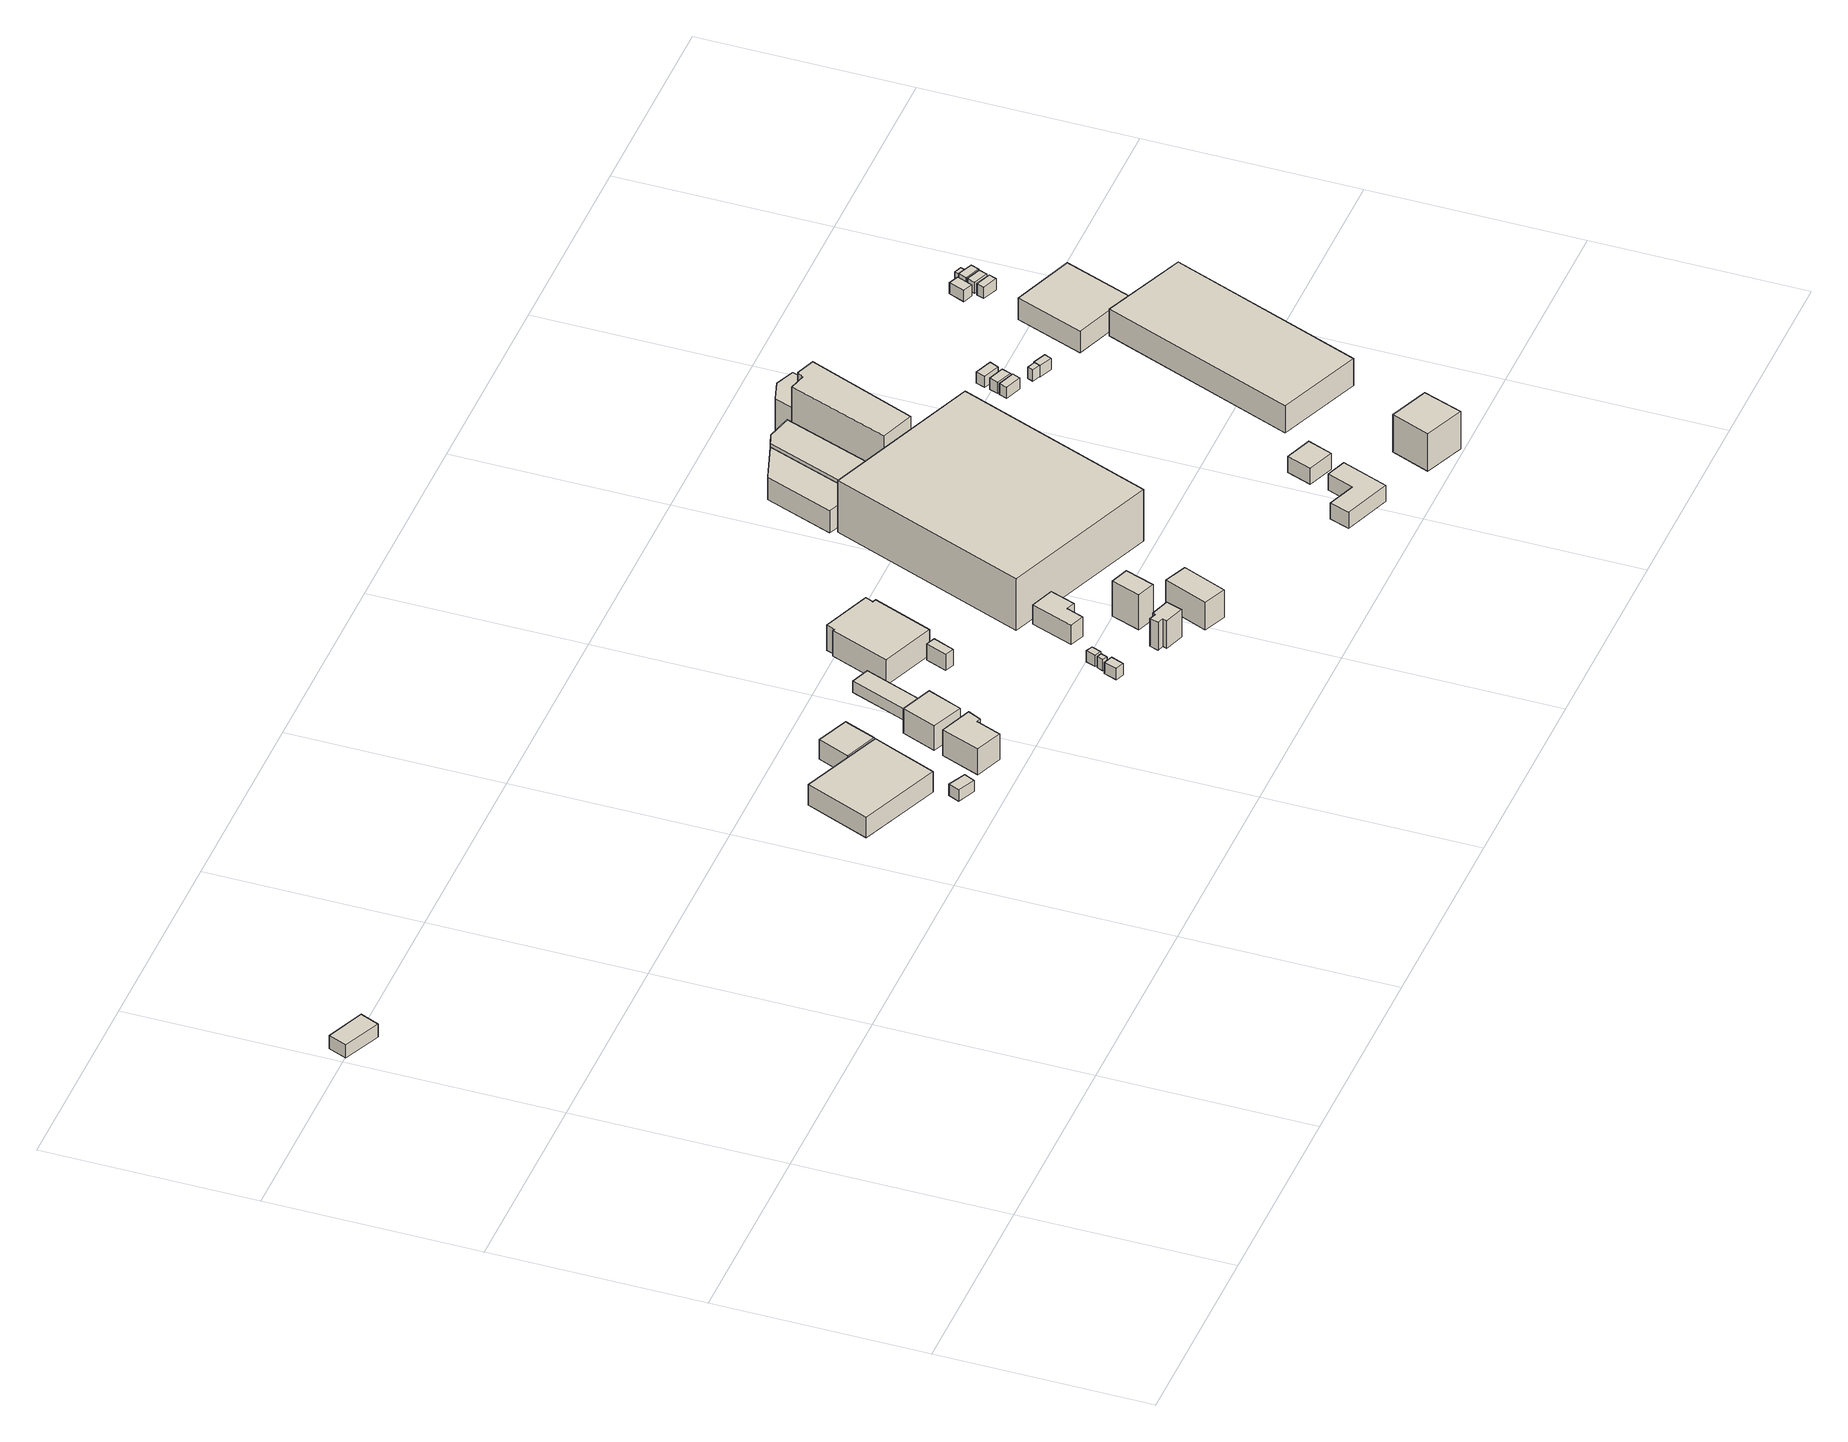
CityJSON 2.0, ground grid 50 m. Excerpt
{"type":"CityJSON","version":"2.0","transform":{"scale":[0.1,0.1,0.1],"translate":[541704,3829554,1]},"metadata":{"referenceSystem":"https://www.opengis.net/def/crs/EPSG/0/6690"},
"CityObjects":{
"building1":{"type":"Building","attributes":{"計測周辺長":29.38,"1/2500図郭":94,"区名":"住之江区","町丁目名称":"平林南２丁目","街区番号":9,"class":"3001","usage":"454","measuredHeight":3.5,"storeysAboveGround":1,"BuildingDetailAttribute.buildingRoofEdgeArea":47.76,"BuildingDetailAttribute.buildingStructureType":"610","BuildingDetailAttribute.buildingStructureOrgType":"2","BuildingDetailAttribute.detailedUsage":"1930","BuildingDetailAttribute.specifiedBuildingCoverageRate":0.6,"BuildingDetailAttribute.surveyYear":2017,"BuildingRiverFloodingRiskAttribute.description":"2","BuildingRiverFloodingRiskAttribute.rank":"1","BuildingRiverFloodingRiskAttribute.depth":0.426,"BuildingRiverFloodingRiskAttribute.adminType":"1","BuildingRiverFloodingRiskAttribute.scale":"1","BuildingRiverFloodingRiskAttribute.duration":45.48,"BuildingTsunamiRiskAttribute.description":"1","BuildingTsunamiRiskAttribute.rank":"1","BuildingTsunamiRiskAttribute.depth":0.4,"BuildingHighTideRiskAttribute.description":"1","BuildingHighTideRiskAttribute.rank":"3","BuildingHighTideRiskAttribute.depth":4.06,"BuildingIDAttribute.prefecture":"27","BuildingIDAttribute.city":"27125"},"geometry":[{"type":"Solid","lod":"1","boundaries":[[[[0,1,2,3]],[[2,4,5,3]],[[1,6,4,2]],[[0,7,6,1]],[[3,5,7,0]],[[4,6,7,5]]]]}]},
"building2":{"type":"Building","attributes":{"計測周辺長":91.86,"1/2500図郭":94,"区名":"住之江区","町丁目名称":"平林南２丁目","街区番号":4,"class":"3001","usage":"431","measuredHeight":5.5,"storeysAboveGround":1,"BuildingDetailAttribute.buildingRoofEdgeArea":418.02,"BuildingDetailAttribute.buildingStructureType":"610","BuildingDetailAttribute.buildingStructureOrgType":"2","BuildingDetailAttribute.detailedUsage":"1720","BuildingDetailAttribute.specifiedBuildingCoverageRate":0.6,"BuildingDetailAttribute.surveyYear":2017,"BuildingRiverFloodingRiskAttribute.description":"2","BuildingRiverFloodingRiskAttribute.rank":"1","BuildingRiverFloodingRiskAttribute.depth":0.078,"BuildingRiverFloodingRiskAttribute.adminType":"1","BuildingRiverFloodingRiskAttribute.scale":"1","BuildingRiverFloodingRiskAttribute.duration":29.2,"BuildingTsunamiRiskAttribute.description":"1","BuildingTsunamiRiskAttribute.rank":"1","BuildingTsunamiRiskAttribute.depth":0.3,"BuildingHighTideRiskAttribute.description":"1","BuildingHighTideRiskAttribute.rank":"3","BuildingHighTideRiskAttribute.depth":3.58,"BuildingIDAttribute.prefecture":"27","BuildingIDAttribute.city":"27125"},"geometry":[{"type":"Solid","lod":"1","boundaries":[[[[8,9,10,11]],[[10,12,13,11]],[[9,14,12,10]],[[8,15,14,9]],[[11,13,15,8]],[[12,14,15,13]]]]}]},
"building3":{"type":"Building","attributes":{"class":"3001","BuildingDetailAttribute.specifiedBuildingCoverageRate":0.6,"BuildingDetailAttribute.surveyYear":2017,"BuildingRiverFloodingRiskAttribute.description":"2","BuildingRiverFloodingRiskAttribute.rank":"2","BuildingRiverFloodingRiskAttribute.depth":0.778,"BuildingRiverFloodingRiskAttribute.adminType":"1","BuildingRiverFloodingRiskAttribute.scale":"1","BuildingRiverFloodingRiskAttribute.duration":13.65,"BuildingTsunamiRiskAttribute.description":"1","BuildingTsunamiRiskAttribute.rank":"2","BuildingTsunamiRiskAttribute.depth":0.91,"BuildingHighTideRiskAttribute.description":"1","BuildingHighTideRiskAttribute.rank":"3","BuildingHighTideRiskAttribute.depth":4.12,"BuildingIDAttribute.prefecture":"27","BuildingIDAttribute.city":"27125"},"geometry":[{"type":"Solid","lod":"1","boundaries":[[[[16,17,18,19]],[[18,20,21,19]],[[17,22,20,18]],[[16,23,22,17]],[[19,21,23,16]],[[20,22,23,21]]]]}]},
"building4":{"type":"Building","attributes":{"計測周辺長":91.86,"1/2500図郭":94,"区名":"住之江区","町丁目名称":"平林南２丁目","街区番号":4,"class":"3001","usage":"431","measuredHeight":5.2,"storeysAboveGround":1,"BuildingDetailAttribute.buildingRoofEdgeArea":418.02,"BuildingDetailAttribute.buildingStructureType":"610","BuildingDetailAttribute.buildingStructureOrgType":"2","BuildingDetailAttribute.detailedUsage":"1720","BuildingDetailAttribute.specifiedBuildingCoverageRate":0.6,"BuildingDetailAttribute.surveyYear":2017,"BuildingRiverFloodingRiskAttribute.description":"2","BuildingRiverFloodingRiskAttribute.rank":"1","BuildingRiverFloodingRiskAttribute.depth":0.08,"BuildingRiverFloodingRiskAttribute.adminType":"1","BuildingRiverFloodingRiskAttribute.scale":"1","BuildingRiverFloodingRiskAttribute.duration":18.87,"BuildingTsunamiRiskAttribute.description":"1","BuildingTsunamiRiskAttribute.rank":"1","BuildingTsunamiRiskAttribute.depth":0.17,"BuildingHighTideRiskAttribute.description":"1","BuildingHighTideRiskAttribute.rank":"3","BuildingHighTideRiskAttribute.depth":3.48,"BuildingIDAttribute.prefecture":"27","BuildingIDAttribute.city":"27125"},"geometry":[{"type":"Solid","lod":"1","boundaries":[[[[24,25,26,27]],[[26,28,29,27]],[[25,30,28,26]],[[24,31,30,25]],[[27,29,31,24]],[[28,30,31,29]]]]}]},
"building5":{"type":"Building","attributes":{"計測周辺長":35.54,"1/2500図郭":94,"区名":"住之江区","町丁目名称":"平林南２丁目","街区番号":4,"class":"3001","usage":"411","measuredHeight":6.9,"storeysAboveGround":2,"BuildingDetailAttribute.buildingRoofEdgeArea":71.68,"BuildingDetailAttribute.buildingStructureType":"610","BuildingDetailAttribute.buildingStructureOrgType":"2","BuildingDetailAttribute.detailedUsage":"1110","BuildingDetailAttribute.specifiedBuildingCoverageRate":0.6,"BuildingDetailAttribute.surveyYear":2017,"BuildingRiverFloodingRiskAttribute.description":"2","BuildingRiverFloodingRiskAttribute.rank":"1","BuildingRiverFloodingRiskAttribute.depth":0.078,"BuildingRiverFloodingRiskAttribute.adminType":"1","BuildingRiverFloodingRiskAttribute.scale":"1","BuildingRiverFloodingRiskAttribute.duration":13.65,"BuildingTsunamiRiskAttribute.description":"1","BuildingTsunamiRiskAttribute.rank":"1","BuildingTsunamiRiskAttribute.depth":0.24,"BuildingHighTideRiskAttribute.description":"1","BuildingHighTideRiskAttribute.rank":"3","BuildingHighTideRiskAttribute.depth":3.47,"BuildingIDAttribute.prefecture":"27","BuildingIDAttribute.city":"27125"},"geometry":[{"type":"Solid","lod":"1","boundaries":[[[[32,33,34,35,36,37]],[[36,38,39,37]],[[35,40,38,36]],[[34,41,40,35]],[[33,42,41,34]],[[32,43,42,33]],[[37,39,43,32]],[[38,40,41,42,43,39]]]]}]},
"building6":{"type":"Building","attributes":{"計測周辺長":68.21,"1/2500図郭":94,"区名":"住之江区","町丁目名称":"平林南２丁目","街区番号":4,"class":"3001","usage":"454","measuredHeight":6.5,"storeysAboveGround":2,"BuildingDetailAttribute.buildingRoofEdgeArea":152.54,"BuildingDetailAttribute.buildingStructureType":"610","BuildingDetailAttribute.buildingStructureOrgType":"2","BuildingDetailAttribute.detailedUsage":"1930","BuildingDetailAttribute.specifiedBuildingCoverageRate":0.6,"BuildingDetailAttribute.surveyYear":2017,"BuildingRiverFloodingRiskAttribute.description":"2","BuildingRiverFloodingRiskAttribute.rank":"1","BuildingRiverFloodingRiskAttribute.depth":0.178,"BuildingRiverFloodingRiskAttribute.adminType":"1","BuildingRiverFloodingRiskAttribute.scale":"1","BuildingRiverFloodingRiskAttribute.duration":13.65,"BuildingTsunamiRiskAttribute.description":"1","BuildingTsunamiRiskAttribute.rank":"1","BuildingTsunamiRiskAttribute.depth":0.06,"BuildingHighTideRiskAttribute.description":"1","BuildingHighTideRiskAttribute.rank":"3","BuildingHighTideRiskAttribute.depth":3.33,"BuildingIDAttribute.prefecture":"27","BuildingIDAttribute.city":"27125"},"geometry":[{"type":"Solid","lod":"1","boundaries":[[[[44,45,46,47]],[[46,48,49,47]],[[45,50,48,46]],[[44,51,50,45]],[[47,49,51,44]],[[48,50,51,49]]]]}]},
"building7":{"type":"Building","attributes":{"計測周辺長":68.21,"1/2500図郭":94,"区名":"住之江区","町丁目名称":"平林南２丁目","街区番号":4,"class":"3001","usage":"454","storeysAboveGround":2,"BuildingDetailAttribute.buildingRoofEdgeArea":152.54,"BuildingDetailAttribute.buildingStructureType":"610","BuildingDetailAttribute.buildingStructureOrgType":"2","BuildingDetailAttribute.detailedUsage":"1930","BuildingDetailAttribute.specifiedBuildingCoverageRate":0.6,"BuildingDetailAttribute.surveyYear":2017,"BuildingRiverFloodingRiskAttribute.description":"2","BuildingRiverFloodingRiskAttribute.rank":"1","BuildingRiverFloodingRiskAttribute.depth":0.18,"BuildingRiverFloodingRiskAttribute.adminType":"1","BuildingRiverFloodingRiskAttribute.scale":"1","BuildingRiverFloodingRiskAttribute.duration":18.87,"BuildingTsunamiRiskAttribute.description":"1","BuildingTsunamiRiskAttribute.rank":"1","BuildingTsunamiRiskAttribute.depth":0.12,"BuildingHighTideRiskAttribute.description":"1","BuildingHighTideRiskAttribute.rank":"3","BuildingHighTideRiskAttribute.depth":3.4,"BuildingIDAttribute.prefecture":"27","BuildingIDAttribute.city":"27125"},"geometry":[{"type":"Solid","lod":"1","boundaries":[[[[52,53,54,55]],[[54,56,57,55]],[[53,58,56,54]],[[52,59,58,53]],[[55,57,59,52]],[[56,58,59,57]]]]}]},
"building8":{"type":"Building","attributes":{"class":"3001","BuildingDetailAttribute.specifiedBuildingCoverageRate":0.6,"BuildingDetailAttribute.surveyYear":2017,"BuildingRiverFloodingRiskAttribute.description":"2","BuildingRiverFloodingRiskAttribute.rank":"1","BuildingRiverFloodingRiskAttribute.depth":0.183,"BuildingRiverFloodingRiskAttribute.adminType":"1","BuildingRiverFloodingRiskAttribute.scale":"1","BuildingRiverFloodingRiskAttribute.duration":15.05,"BuildingTsunamiRiskAttribute.description":"1","BuildingTsunamiRiskAttribute.rank":"1","BuildingTsunamiRiskAttribute.depth":0.42,"BuildingHighTideRiskAttribute.description":"1","BuildingHighTideRiskAttribute.rank":"3","BuildingHighTideRiskAttribute.depth":3.37,"BuildingIDAttribute.prefecture":"27","BuildingIDAttribute.city":"27125"},"geometry":[{"type":"Solid","lod":"1","boundaries":[[[[60,61,62,63]],[[62,64,65,63]],[[61,66,64,62]],[[60,67,66,61]],[[63,65,67,60]],[[64,66,67,65]]]]}]},
"building9":{"type":"Building","attributes":{"class":"3001","BuildingDetailAttribute.specifiedBuildingCoverageRate":0.6,"BuildingDetailAttribute.surveyYear":2017,"BuildingRiverFloodingRiskAttribute.description":"2","BuildingRiverFloodingRiskAttribute.rank":"1","BuildingRiverFloodingRiskAttribute.depth":0.483,"BuildingRiverFloodingRiskAttribute.adminType":"1","BuildingRiverFloodingRiskAttribute.scale":"1","BuildingRiverFloodingRiskAttribute.duration":15.05,"BuildingTsunamiRiskAttribute.description":"1","BuildingTsunamiRiskAttribute.rank":"1","BuildingTsunamiRiskAttribute.depth":0.42,"BuildingHighTideRiskAttribute.description":"1","BuildingHighTideRiskAttribute.rank":"3","BuildingHighTideRiskAttribute.depth":3.37,"BuildingIDAttribute.prefecture":"27","BuildingIDAttribute.city":"27125"},"geometry":[{"type":"Solid","lod":"1","boundaries":[[[[68,69,70,71]],[[70,72,73,71]],[[69,74,72,70]],[[68,75,74,69]],[[71,73,75,68]],[[72,74,75,73]]]]}]},
"building10":{"type":"Building","attributes":{"class":"3001","measuredHeight":4.3,"BuildingDetailAttribute.specifiedBuildingCoverageRate":0.6,"BuildingDetailAttribute.surveyYear":2017,"BuildingRiverFloodingRiskAttribute.description":"2","BuildingRiverFloodingRiskAttribute.rank":"1","BuildingRiverFloodingRiskAttribute.depth":0.279,"BuildingRiverFloodingRiskAttribute.adminType":"1","BuildingRiverFloodingRiskAttribute.scale":"1","BuildingRiverFloodingRiskAttribute.duration":14.83,"BuildingTsunamiRiskAttribute.description":"1","BuildingTsunamiRiskAttribute.rank":"1","BuildingTsunamiRiskAttribute.depth":0.25,"BuildingHighTideRiskAttribute.description":"1","BuildingHighTideRiskAttribute.rank":"3","BuildingHighTideRiskAttribute.depth":3.28,"BuildingIDAttribute.prefecture":"27","BuildingIDAttribute.city":"27125"},"geometry":[{"type":"Solid","lod":"1","boundaries":[[[[76,77,78,79]],[[78,80,81,79]],[[77,82,80,78]],[[76,83,82,77]],[[79,81,83,76]],[[80,82,83,81]]]]}]},
"building11":{"type":"Building","attributes":{"class":"3001","BuildingDetailAttribute.specifiedBuildingCoverageRate":0.6,"BuildingDetailAttribute.surveyYear":2017,"BuildingRiverFloodingRiskAttribute.description":"2","BuildingRiverFloodingRiskAttribute.rank":"1","BuildingRiverFloodingRiskAttribute.depth":0.083,"BuildingRiverFloodingRiskAttribute.adminType":"1","BuildingRiverFloodingRiskAttribute.scale":"1","BuildingRiverFloodingRiskAttribute.duration":15.05,"BuildingTsunamiRiskAttribute.description":"1","BuildingTsunamiRiskAttribute.rank":"1","BuildingTsunamiRiskAttribute.depth":0.42,"BuildingHighTideRiskAttribute.description":"1","BuildingHighTideRiskAttribute.rank":"3","BuildingHighTideRiskAttribute.depth":3.37,"BuildingIDAttribute.prefecture":"27","BuildingIDAttribute.city":"27125"},"geometry":[{"type":"Solid","lod":"1","boundaries":[[[[84,85,86,87]],[[86,88,89,87]],[[85,90,88,86]],[[84,91,90,85]],[[87,89,91,84]],[[88,90,91,89]]]]}]},
"building12":{"type":"Building","attributes":{"class":"3001","measuredHeight":6.9,"BuildingDetailAttribute.specifiedBuildingCoverageRate":0.6,"BuildingDetailAttribute.surveyYear":2017,"BuildingRiverFloodingRiskAttribute.description":"2","BuildingRiverFloodingRiskAttribute.rank":"1","BuildingRiverFloodingRiskAttribute.depth":0.378,"BuildingRiverFloodingRiskAttribute.adminType":"1","BuildingRiverFloodingRiskAttribute.scale":"1","BuildingRiverFloodingRiskAttribute.duration":29.57,"BuildingTsunamiRiskAttribute.description":"1","BuildingTsunamiRiskAttribute.rank":"1","BuildingTsunamiRiskAttribute.depth":0.04,"BuildingHighTideRiskAttribute.description":"1","BuildingHighTideRiskAttribute.rank":"3","BuildingHighTideRiskAttribute.depth":3.48,"BuildingIDAttribute.prefecture":"27","BuildingIDAttribute.city":"27125"},"geometry":[{"type":"Solid","lod":"1","boundaries":[[[[92,93,94,95,96,97,98,99]],[[98,100,101,99]],[[97,102,100,98]],[[96,103,102,97]],[[95,104,103,96]],[[94,105,104,95]],[[93,106,105,94]],[[92,107,106,93]],[[99,101,107,92]],[[100,102,103,104,105,106,107,101]]]]}]},
"building13":{"type":"Building","attributes":{"class":"3001","measuredHeight":7.4,"BuildingDetailAttribute.specifiedBuildingCoverageRate":0.6,"BuildingDetailAttribute.surveyYear":2017,"BuildingRiverFloodingRiskAttribute.description":"2","BuildingRiverFloodingRiskAttribute.rank":"1","BuildingRiverFloodingRiskAttribute.depth":0.121,"BuildingRiverFloodingRiskAttribute.adminType":"1","BuildingRiverFloodingRiskAttribute.scale":"1","BuildingRiverFloodingRiskAttribute.duration":14.57,"BuildingTsunamiRiskAttribute.description":"1","BuildingTsunamiRiskAttribute.rank":"2","BuildingTsunamiRiskAttribute.depth":0.72,"BuildingHighTideRiskAttribute.description":"1","BuildingHighTideRiskAttribute.rank":"3","BuildingHighTideRiskAttribute.depth":3.56,"BuildingIDAttribute.prefecture":"27","BuildingIDAttribute.city":"27125"},"geometry":[{"type":"Solid","lod":"1","boundaries":[[[[108,109,110,111,112,113,114,115]],[[114,116,117,115]],[[113,118,116,114]],[[112,119,118,113]],[[111,120,119,112]],[[110,121,120,111]],[[109,122,121,110]],[[108,123,122,109]],[[115,117,123,108]],[[116,118,119,120,121,122,123,117]]]]}]},
"building14":{"type":"Building","attributes":{"計測周辺長":33.44,"1/2500図郭":94,"区名":"住之江区","町丁目名称":"平林南２丁目","街区番号":4,"class":"3001","usage":"441","measuredHeight":5.2,"storeysAboveGround":1,"BuildingDetailAttribute.buildingRoofEdgeArea":54.77,"BuildingDetailAttribute.buildingStructureType":"610","BuildingDetailAttribute.buildingStructureOrgType":"2","BuildingDetailAttribute.detailedUsage":"1520","BuildingDetailAttribute.specifiedBuildingCoverageRate":0.6,"BuildingDetailAttribute.surveyYear":2017,"BuildingRiverFloodingRiskAttribute.description":"2","BuildingRiverFloodingRiskAttribute.rank":"1","BuildingRiverFloodingRiskAttribute.depth":0.021,"BuildingRiverFloodingRiskAttribute.adminType":"1","BuildingRiverFloodingRiskAttribute.scale":"1","BuildingRiverFloodingRiskAttribute.duration":8.18,"BuildingTsunamiRiskAttribute.description":"1","BuildingTsunamiRiskAttribute.rank":"1","BuildingTsunamiRiskAttribute.depth":0.39,"BuildingHighTideRiskAttribute.description":"1","BuildingHighTideRiskAttribute.rank":"3","BuildingHighTideRiskAttribute.depth":3.32,"BuildingIDAttribute.prefecture":"27","BuildingIDAttribute.city":"27125"},"geometry":[{"type":"Solid","lod":"1","boundaries":[[[[124,125,126,127,128,129]],[[128,130,131,129]],[[127,132,130,128]],[[126,133,132,127]],[[125,134,133,126]],[[124,135,134,125]],[[129,131,135,124]],[[130,132,133,134,135,131]]]]}]},
"building15":{"type":"Building","attributes":{"class":"3003","measuredHeight":9.3,"BuildingDetailAttribute.specifiedBuildingCoverageRate":0.6,"BuildingDetailAttribute.surveyYear":2017,"BuildingRiverFloodingRiskAttribute.description":"2","BuildingRiverFloodingRiskAttribute.rank":"1","BuildingRiverFloodingRiskAttribute.depth":0.221,"BuildingRiverFloodingRiskAttribute.adminType":"1","BuildingRiverFloodingRiskAttribute.scale":"1","BuildingRiverFloodingRiskAttribute.duration":14.57,"BuildingTsunamiRiskAttribute.description":"1","BuildingTsunamiRiskAttribute.rank":"1","BuildingTsunamiRiskAttribute.depth":0.48,"BuildingHighTideRiskAttribute.description":"1","BuildingHighTideRiskAttribute.rank":"3","BuildingHighTideRiskAttribute.depth":3.34,"BuildingIDAttribute.prefecture":"27","BuildingIDAttribute.city":"27125"},"geometry":[{"type":"Solid","lod":"1","boundaries":[[[[136,137,138,139]],[[138,140,141,139]],[[137,142,140,138]],[[136,143,142,137]],[[139,141,143,136]],[[140,142,143,141]]]]}]},
"building16":{"type":"Building","attributes":{"計測周辺長":34.23,"1/2500図郭":94,"区名":"住之江区","町丁目名称":"平林南２丁目","街区番号":4,"class":"3003","usage":"441","measuredHeight":7.4,"storeysAboveGround":2,"BuildingDetailAttribute.buildingRoofEdgeArea":65.9,"BuildingDetailAttribute.buildingStructureType":"610","BuildingDetailAttribute.buildingStructureOrgType":"2","BuildingDetailAttribute.detailedUsage":"1520","BuildingDetailAttribute.specifiedBuildingCoverageRate":0.6,"BuildingDetailAttribute.surveyYear":2017,"BuildingRiverFloodingRiskAttribute.description":"2","BuildingRiverFloodingRiskAttribute.rank":"1","BuildingRiverFloodingRiskAttribute.depth":0.134,"BuildingRiverFloodingRiskAttribute.adminType":"1","BuildingRiverFloodingRiskAttribute.scale":"1","BuildingRiverFloodingRiskAttribute.duration":14.93,"BuildingTsunamiRiskAttribute.description":"1","BuildingTsunamiRiskAttribute.rank":"2","BuildingTsunamiRiskAttribute.depth":0.84,"BuildingHighTideRiskAttribute.description":"1","BuildingHighTideRiskAttribute.rank":"3","BuildingHighTideRiskAttribute.depth":3.63,"BuildingIDAttribute.prefecture":"27","BuildingIDAttribute.city":"27125"},"geometry":[{"type":"Solid","lod":"1","boundaries":[[[[144,145,146,147]],[[146,148,149,147]],[[145,150,148,146]],[[144,151,150,145]],[[147,149,151,144]],[[148,150,151,149]]]]}]},
"building17":{"type":"Building","attributes":{"計測周辺長":180.95,"1/2500図郭":94,"区名":"住之江区","町丁目名称":"平林南２丁目","街区番号":4,"class":"3001","usage":"441","measuredHeight":13.8,"storeysAboveGround":1,"BuildingDetailAttribute.buildingRoofEdgeArea":2023.11,"BuildingDetailAttribute.buildingStructureType":"610","BuildingDetailAttribute.buildingStructureOrgType":"2","BuildingDetailAttribute.detailedUsage":"1520","BuildingDetailAttribute.specifiedBuildingCoverageRate":0.6,"BuildingDetailAttribute.surveyYear":2017,"BuildingRiverFloodingRiskAttribute.description":"2","BuildingRiverFloodingRiskAttribute.rank":"1","BuildingRiverFloodingRiskAttribute.depth":0.099,"BuildingRiverFloodingRiskAttribute.adminType":"1","BuildingRiverFloodingRiskAttribute.scale":"1","BuildingRiverFloodingRiskAttribute.duration":8.18,"BuildingTsunamiRiskAttribute.description":"1","BuildingTsunamiRiskAttribute.rank":"2","BuildingTsunamiRiskAttribute.depth":0.53,"BuildingHighTideRiskAttribute.description":"1","BuildingHighTideRiskAttribute.rank":"3","BuildingHighTideRiskAttribute.depth":3.84,"BuildingIDAttribute.prefecture":"27","BuildingIDAttribute.city":"27125"},"geometry":[{"type":"Solid","lod":"1","boundaries":[[[[152,153,154,155]],[[154,156,157,155]],[[153,158,156,154]],[[152,159,158,153]],[[155,157,159,152]],[[156,158,159,157]]]]}]},
"building18":{"type":"Building","attributes":{"計測周辺長":59.44,"1/2500図郭":94,"区名":"住之江区","町丁目名称":"平林南２丁目","街区番号":4,"class":"3001","usage":"441","measuredHeight":5.9,"storeysAboveGround":2,"BuildingDetailAttribute.buildingRoofEdgeArea":167.2,"BuildingDetailAttribute.buildingStructureType":"610","BuildingDetailAttribute.buildingStructureOrgType":"2","BuildingDetailAttribute.detailedUsage":"1424","BuildingDetailAttribute.specifiedBuildingCoverageRate":0.6,"BuildingDetailAttribute.surveyYear":2017,"BuildingRiverFloodingRiskAttribute.description":"2","BuildingRiverFloodingRiskAttribute.rank":"2","BuildingRiverFloodingRiskAttribute.depth":1.19,"BuildingRiverFloodingRiskAttribute.adminType":"1","BuildingRiverFloodingRiskAttribute.scale":"1","BuildingRiverFloodingRiskAttribute.duration":44.03,"BuildingTsunamiRiskAttribute.description":"1","BuildingTsunamiRiskAttribute.rank":"2","BuildingTsunamiRiskAttribute.depth":0.9,"BuildingHighTideRiskAttribute.description":"1","BuildingHighTideRiskAttribute.rank":"3","BuildingHighTideRiskAttribute.depth":4.38,"BuildingIDAttribute.prefecture":"27","BuildingIDAttribute.city":"27125"},"geometry":[{"type":"Solid","lod":"1","boundaries":[[[[160,161,162,163]],[[162,164,165,163]],[[161,166,164,162]],[[160,167,166,161]],[[163,165,167,160]],[[164,166,167,165]]]]}]},
"building19":{"type":"Building","attributes":{"class":"3001","measuredHeight":4.4,"BuildingDetailAttribute.specifiedBuildingCoverageRate":0.6,"BuildingDetailAttribute.surveyYear":2017,"BuildingRiverFloodingRiskAttribute.description":"2","BuildingRiverFloodingRiskAttribute.rank":"1","BuildingRiverFloodingRiskAttribute.depth":0.44,"BuildingRiverFloodingRiskAttribute.adminType":"1","BuildingRiverFloodingRiskAttribute.scale":"1","BuildingRiverFloodingRiskAttribute.duration":28.98,"BuildingTsunamiRiskAttribute.description":"1","BuildingTsunamiRiskAttribute.rank":"2","BuildingTsunamiRiskAttribute.depth":1.41,"BuildingHighTideRiskAttribute.description":"1","BuildingHighTideRiskAttribute.rank":"3","BuildingHighTideRiskAttribute.depth":4.07,"BuildingIDAttribute.prefecture":"27","BuildingIDAttribute.city":"27125"},"geometry":[{"type":"Solid","lod":"1","boundaries":[[[[168,169,170,171,172,173]],[[172,174,175,173]],[[171,176,174,172]],[[170,177,176,171]],[[169,178,177,170]],[[168,179,178,169]],[[173,175,179,168]],[[174,176,177,178,179,175]]]]}]},
"building20":{"type":"Building","attributes":{"計測周辺長":68.01,"1/2500図郭":94,"区名":"住之江区","町丁目名称":"平林南２丁目","街区番号":4,"class":"3001","usage":"401","measuredHeight":6.8,"storeysAboveGround":2,"BuildingDetailAttribute.buildingRoofEdgeArea":219.46,"BuildingDetailAttribute.buildingStructureType":"610","BuildingDetailAttribute.buildingStructureOrgType":"2","BuildingDetailAttribute.detailedUsage":"1310","BuildingDetailAttribute.specifiedBuildingCoverageRate":0.6,"BuildingDetailAttribute.surveyYear":2017,"BuildingRiverFloodingRiskAttribute.description":"2","BuildingRiverFloodingRiskAttribute.rank":"2","BuildingRiverFloodingRiskAttribute.depth":0.709,"BuildingRiverFloodingRiskAttribute.adminType":"1","BuildingRiverFloodingRiskAttribute.scale":"1","BuildingRiverFloodingRiskAttribute.duration":37.97,"BuildingTsunamiRiskAttribute.description":"1","BuildingTsunamiRiskAttribute.rank":"2","BuildingTsunamiRiskAttribute.depth":0.69,"BuildingHighTideRiskAttribute.description":"1","BuildingHighTideRiskAttribute.rank":"3","BuildingHighTideRiskAttribute.depth":4.17,"BuildingIDAttribute.prefecture":"27","BuildingIDAttribute.city":"27125"},"geometry":[{"type":"Solid","lod":"1","boundaries":[[[[180,181,182,160,163]],[[160,183,184,163]],[[182,185,183,160]],[[181,186,185,182]],[[180,187,186,181]],[[163,184,187,180]],[[183,185,186,187,184]]]]}]},
"building21":{"type":"Building","attributes":{"計測周辺長":51.41,"1/2500図郭":94,"区名":"住之江区","町丁目名称":"平林南２丁目","街区番号":4,"class":"3003","usage":"454","measuredHeight":4.3,"storeysAboveGround":1,"BuildingDetailAttribute.buildingRoofEdgeArea":127.85,"BuildingDetailAttribute.buildingStructureType":"610","BuildingDetailAttribute.buildingStructureOrgType":"2","BuildingDetailAttribute.detailedUsage":"1930","BuildingDetailAttribute.specifiedBuildingCoverageRate":0.6,"BuildingDetailAttribute.surveyYear":2017,"BuildingRiverFloodingRiskAttribute.description":"2","BuildingRiverFloodingRiskAttribute.rank":"1","BuildingRiverFloodingRiskAttribute.depth":0.24,"BuildingRiverFloodingRiskAttribute.adminType":"1","BuildingRiverFloodingRiskAttribute.scale":"1","BuildingRiverFloodingRiskAttribute.duration":28.98,"BuildingTsunamiRiskAttribute.description":"1","BuildingTsunamiRiskAttribute.rank":"2","BuildingTsunamiRiskAttribute.depth":0.93,"BuildingHighTideRiskAttribute.description":"1","BuildingHighTideRiskAttribute.rank":"3","BuildingHighTideRiskAttribute.depth":3.63,"BuildingIDAttribute.prefecture":"27","BuildingIDAttribute.city":"27125"},"geometry":[{"type":"Solid","lod":"1","boundaries":[[[[188,189,190,191]],[[190,192,193,191]],[[189,194,192,190]],[[188,195,194,189]],[[191,193,195,188]],[[192,194,195,193]]]]}]},
"building22":{"type":"Building","attributes":{"計測周辺長":72.27,"1/2500図郭":94,"区名":"住之江区","町丁目名称":"平林南２丁目","街区番号":4,"class":"3002","usage":"401","measuredHeight":14.9,"storeysAboveGround":3,"BuildingDetailAttribute.buildingRoofEdgeArea":238.19,"BuildingDetailAttribute.buildingStructureType":"610","BuildingDetailAttribute.buildingStructureOrgType":"2","BuildingDetailAttribute.detailedUsage":"1310","BuildingDetailAttribute.specifiedBuildingCoverageRate":0.6,"BuildingDetailAttribute.surveyYear":2017,"BuildingRiverFloodingRiskAttribute.description":"2","BuildingRiverFloodingRiskAttribute.rank":"2","BuildingRiverFloodingRiskAttribute.depth":0.509,"BuildingRiverFloodingRiskAttribute.adminType":"1","BuildingRiverFloodingRiskAttribute.scale":"1","BuildingRiverFloodingRiskAttribute.duration":37.97,"BuildingTsunamiRiskAttribute.description":"1","BuildingTsunamiRiskAttribute.rank":"2","BuildingTsunamiRiskAttribute.depth":0.75,"BuildingHighTideRiskAttribute.description":"1","BuildingHighTideRiskAttribute.rank":"3","BuildingHighTideRiskAttribute.depth":4.23,"BuildingIDAttribute.prefecture":"27","BuildingIDAttribute.city":"27125"},"geometry":[{"type":"Solid","lod":"1","boundaries":[[[[196,197,198,199,200,201]],[[200,202,203,201]],[[199,204,202,200]],[[198,205,204,199]],[[197,206,205,198]],[[196,207,206,197]],[[201,203,207,196]],[[202,204,205,206,207,203]]]]}]},
"building23":{"type":"Building","attributes":{"計測周辺長":39.96,"1/2500図郭":94,"区名":"住之江区","町丁目名称":"平林南２丁目","街区番号":4,"class":"3001","usage":"431","measuredHeight":9.9,"storeysAboveGround":3,"BuildingDetailAttribute.buildingRoofEdgeArea":99.78,"BuildingDetailAttribute.buildingStructureType":"610","BuildingDetailAttribute.buildingStructureOrgType":"2","BuildingDetailAttribute.detailedUsage":"1720","BuildingDetailAttribute.specifiedBuildingCoverageRate":0.6,"BuildingDetailAttribute.surveyYear":2017,"BuildingRiverFloodingRiskAttribute.description":"2","BuildingRiverFloodingRiskAttribute.rank":"2","BuildingRiverFloodingRiskAttribute.depth":0.839,"BuildingRiverFloodingRiskAttribute.adminType":"1","BuildingRiverFloodingRiskAttribute.scale":"1","BuildingRiverFloodingRiskAttribute.duration":66.27,"BuildingTsunamiRiskAttribute.description":"1","BuildingTsunamiRiskAttribute.rank":"2","BuildingTsunamiRiskAttribute.depth":1.59,"BuildingHighTideRiskAttribute.description":"1","BuildingHighTideRiskAttribute.rank":"3","BuildingHighTideRiskAttribute.depth":4.24,"BuildingIDAttribute.prefecture":"27","BuildingIDAttribute.city":"27125"},"geometry":[{"type":"Solid","lod":"1","boundaries":[[[[208,209,210,211]],[[210,212,213,211]],[[209,214,212,210]],[[208,215,214,209]],[[211,213,215,208]],[[212,214,215,213]]]]}]},
"building24":{"type":"Building","attributes":{"計測周辺長":31.06,"1/2500図郭":94,"区名":"住之江区","町丁目名称":"平林南２丁目","街区番号":4,"class":"3001","usage":"401","measuredHeight":9.4,"storeysAboveGround":2,"BuildingDetailAttribute.buildingRoofEdgeArea":52.94,"BuildingDetailAttribute.buildingStructureType":"610","BuildingDetailAttribute.buildingStructureOrgType":"2","BuildingDetailAttribute.detailedUsage":"1310","BuildingDetailAttribute.specifiedBuildingCoverageRate":0.6,"BuildingDetailAttribute.surveyYear":2017,"BuildingRiverFloodingRiskAttribute.description":"2","BuildingRiverFloodingRiskAttribute.rank":"2","BuildingRiverFloodingRiskAttribute.depth":0.805,"BuildingRiverFloodingRiskAttribute.adminType":"1","BuildingRiverFloodingRiskAttribute.scale":"1","BuildingRiverFloodingRiskAttribute.duration":64.75,"BuildingTsunamiRiskAttribute.description":"1","BuildingTsunamiRiskAttribute.rank":"2","BuildingTsunamiRiskAttribute.depth":1.13,"BuildingHighTideRiskAttribute.description":"1","BuildingHighTideRiskAttribute.rank":"3","BuildingHighTideRiskAttribute.depth":4.61,"BuildingIDAttribute.prefecture":"27","BuildingIDAttribute.city":"27125"},"geometry":[{"type":"Solid","lod":"1","boundaries":[[[[197,196,201,216,217,218,198]],[[218,219,220,198]],[[217,221,219,218]],[[216,222,221,217]],[[201,223,222,216]],[[196,224,223,201]],[[197,225,224,196]],[[198,220,225,197]],[[219,221,222,223,224,225,220]]]]}]},
"building25":{"type":"Building","attributes":{"class":"3001","BuildingDetailAttribute.specifiedBuildingCoverageRate":0.6,"BuildingDetailAttribute.surveyYear":2017,"BuildingRiverFloodingRiskAttribute.description":"2","BuildingRiverFloodingRiskAttribute.rank":"2","BuildingRiverFloodingRiskAttribute.depth":0.523,"BuildingRiverFloodingRiskAttribute.adminType":"1","BuildingRiverFloodingRiskAttribute.scale":"1","BuildingRiverFloodingRiskAttribute.duration":17.8,"BuildingTsunamiRiskAttribute.description":"1","BuildingTsunamiRiskAttribute.rank":"1","BuildingTsunamiRiskAttribute.depth":0.37,"BuildingHighTideRiskAttribute.description":"1","BuildingHighTideRiskAttribute.rank":"3","BuildingHighTideRiskAttribute.depth":3.63,"BuildingIDAttribute.prefecture":"27","BuildingIDAttribute.city":"27125"},"geometry":[{"type":"Solid","lod":"1","boundaries":[[[[226,227,228,229]],[[228,230,231,229]],[[227,232,230,228]],[[226,233,232,227]],[[229,231,233,226]],[[230,232,233,231]]]]}]},
"building26":{"type":"Building","attributes":{"class":"3001","BuildingDetailAttribute.specifiedBuildingCoverageRate":0.6,"BuildingDetailAttribute.surveyYear":2017,"BuildingRiverFloodingRiskAttribute.description":"2","BuildingRiverFloodingRiskAttribute.rank":"2","BuildingRiverFloodingRiskAttribute.depth":0.523,"BuildingRiverFloodingRiskAttribute.adminType":"1","BuildingRiverFloodingRiskAttribute.scale":"1","BuildingRiverFloodingRiskAttribute.duration":17.8,"BuildingTsunamiRiskAttribute.description":"1","BuildingTsunamiRiskAttribute.rank":"1","BuildingTsunamiRiskAttribute.depth":0.37,"BuildingHighTideRiskAttribute.description":"1","BuildingHighTideRiskAttribute.rank":"3","BuildingHighTideRiskAttribute.depth":3.63,"BuildingIDAttribute.prefecture":"27","BuildingIDAttribute.city":"27125"},"geometry":[{"type":"Solid","lod":"1","boundaries":[[[[234,235,236,237]],[[236,238,239,237]],[[235,240,238,236]],[[234,241,240,235]],[[237,239,241,234]],[[238,240,241,239]]]]}]},
"building27":{"type":"Building","attributes":{"class":"3001","BuildingDetailAttribute.specifiedBuildingCoverageRate":0.6,"BuildingDetailAttribute.surveyYear":2017,"BuildingRiverFloodingRiskAttribute.description":"2","BuildingRiverFloodingRiskAttribute.rank":"2","BuildingRiverFloodingRiskAttribute.depth":0.623,"BuildingRiverFloodingRiskAttribute.adminType":"1","BuildingRiverFloodingRiskAttribute.scale":"1","BuildingRiverFloodingRiskAttribute.duration":17.8,"BuildingTsunamiRiskAttribute.description":"1","BuildingTsunamiRiskAttribute.rank":"1","BuildingTsunamiRiskAttribute.depth":0.37,"BuildingHighTideRiskAttribute.description":"1","BuildingHighTideRiskAttribute.rank":"3","BuildingHighTideRiskAttribute.depth":3.63,"BuildingIDAttribute.prefecture":"27","BuildingIDAttribute.city":"27125"},"geometry":[{"type":"Solid","lod":"1","boundaries":[[[[242,243,244,245]],[[244,246,247,245]],[[243,248,246,244]],[[242,249,248,243]],[[245,247,249,242]],[[246,248,249,247]]]]}]},
"building28":{"type":"Building","attributes":{"class":"3001","BuildingDetailAttribute.specifiedBuildingCoverageRate":0.6,"BuildingDetailAttribute.surveyYear":2017,"BuildingRiverFloodingRiskAttribute.description":"2","BuildingRiverFloodingRiskAttribute.rank":"1","BuildingRiverFloodingRiskAttribute.depth":0.423,"BuildingRiverFloodingRiskAttribute.adminType":"1","BuildingRiverFloodingRiskAttribute.scale":"1","BuildingRiverFloodingRiskAttribute.duration":17.8,"BuildingTsunamiRiskAttribute.description":"1","BuildingTsunamiRiskAttribute.rank":"1","BuildingTsunamiRiskAttribute.depth":0.37,"BuildingHighTideRiskAttribute.description":"1","BuildingHighTideRiskAttribute.rank":"3","BuildingHighTideRiskAttribute.depth":3.63,"BuildingIDAttribute.prefecture":"27","BuildingIDAttribute.city":"27125"},"geometry":[{"type":"Solid","lod":"1","boundaries":[[[[250,251,252,253]],[[252,254,255,253]],[[251,256,254,252]],[[250,257,256,251]],[[253,255,257,250]],[[254,256,257,255]]]]}]},
"building29":{"type":"Building","attributes":{"class":"3001","BuildingDetailAttribute.specifiedBuildingCoverageRate":0.6,"BuildingDetailAttribute.surveyYear":2017,"BuildingRiverFloodingRiskAttribute.description":"2","BuildingRiverFloodingRiskAttribute.rank":"1","BuildingRiverFloodingRiskAttribute.depth":0.423,"BuildingRiverFloodingRiskAttribute.adminType":"1","BuildingRiverFloodingRiskAttribute.scale":"1","BuildingRiverFloodingRiskAttribute.duration":17.8,"BuildingTsunamiRiskAttribute.description":"1","BuildingTsunamiRiskAttribute.rank":"1","BuildingTsunamiRiskAttribute.depth":0.27,"BuildingHighTideRiskAttribute.description":"1","BuildingHighTideRiskAttribute.rank":"3","BuildingHighTideRiskAttribute.depth":3.4,"BuildingIDAttribute.prefecture":"27","BuildingIDAttribute.city":"27125"},"geometry":[{"type":"Solid","lod":"1","boundaries":[[[[258,259,260,261]],[[260,262,263,261]],[[259,264,262,260]],[[258,265,264,259]],[[261,263,265,258]],[[262,264,265,263]]]]}]},
"building30":{"type":"Building","attributes":{"計測周辺長":141.67,"1/2500図郭":94,"区名":"住之江区","町丁目名称":"平林南２丁目","街区番号":4,"class":"3001","usage":"431","measuredHeight":7.3,"storeysAboveGround":1,"BuildingDetailAttribute.buildingRoofEdgeArea":1061.28,"BuildingDetailAttribute.buildingStructureType":"610","BuildingDetailAttribute.buildingStructureOrgType":"2","BuildingDetailAttribute.detailedUsage":"1720","BuildingDetailAttribute.specifiedBuildingCoverageRate":0.6,"BuildingDetailAttribute.surveyYear":2017,"BuildingRiverFloodingRiskAttribute.description":"2","BuildingRiverFloodingRiskAttribute.rank":"1","BuildingRiverFloodingRiskAttribute.depth":0.44,"BuildingRiverFloodingRiskAttribute.adminType":"1","BuildingRiverFloodingRiskAttribute.scale":"1","BuildingRiverFloodingRiskAttribute.duration":28.68,"BuildingTsunamiRiskAttribute.description":"1","BuildingTsunamiRiskAttribute.rank":"2","BuildingTsunamiRiskAttribute.depth":0.88,"BuildingHighTideRiskAttribute.description":"1","BuildingHighTideRiskAttribute.rank":"3","BuildingHighTideRiskAttribute.depth":3.79,"BuildingIDAttribute.prefecture":"27","BuildingIDAttribute.city":"27125"},"geometry":[{"type":"Solid","lod":"1","boundaries":[[[[266,267,268,269]],[[268,270,271,269]],[[267,272,270,268]],[[266,273,272,267]],[[269,271,273,266]],[[270,272,273,271]]]]}]},
"building31":{"type":"Building","attributes":{"計測周辺長":66.14,"1/2500図郭":94,"区名":"住之江区","町丁目名称":"平林南２丁目","街区番号":4,"class":"3001","usage":"441","measuredHeight":5.6,"storeysAboveGround":1,"BuildingDetailAttribute.buildingRoofEdgeArea":272.93,"BuildingDetailAttribute.buildingStructureType":"610","BuildingDetailAttribute.buildingStructureOrgType":"2","BuildingDetailAttribute.detailedUsage":"1424","BuildingDetailAttribute.specifiedBuildingCoverageRate":0.6,"BuildingDetailAttribute.surveyYear":2017,"BuildingRiverFloodingRiskAttribute.description":"2","BuildingRiverFloodingRiskAttribute.rank":"1","BuildingRiverFloodingRiskAttribute.depth":0.433,"BuildingRiverFloodingRiskAttribute.adminType":"1","BuildingRiverFloodingRiskAttribute.scale":"1","BuildingRiverFloodingRiskAttribute.duration":28.15,"BuildingTsunamiRiskAttribute.description":"1","BuildingTsunamiRiskAttribute.rank":"2","BuildingTsunamiRiskAttribute.depth":0.57,"BuildingHighTideRiskAttribute.description":"1","BuildingHighTideRiskAttribute.rank":"3","BuildingHighTideRiskAttribute.depth":3.69,"BuildingIDAttribute.prefecture":"27","BuildingIDAttribute.city":"27125"},"geometry":[{"type":"Solid","lod":"1","boundaries":[[[[274,275,276,277]],[[276,278,279,277]],[[275,280,278,276]],[[274,281,280,275]],[[277,279,281,274]],[[278,280,281,279]]]]}]},
"building32":{"type":"Building","attributes":{"class":"3003","BuildingDetailAttribute.specifiedBuildingCoverageRate":0.6,"BuildingDetailAttribute.surveyYear":2017,"BuildingRiverFloodingRiskAttribute.description":"2","BuildingRiverFloodingRiskAttribute.rank":"2","BuildingRiverFloodingRiskAttribute.depth":0.619,"BuildingRiverFloodingRiskAttribute.adminType":"1","BuildingRiverFloodingRiskAttribute.scale":"1","BuildingRiverFloodingRiskAttribute.duration":34.1,"BuildingTsunamiRiskAttribute.description":"1","BuildingTsunamiRiskAttribute.rank":"1","BuildingTsunamiRiskAttribute.depth":0.3,"BuildingHighTideRiskAttribute.description":"1","BuildingHighTideRiskAttribute.rank":"3","BuildingHighTideRiskAttribute.depth":3.8,"BuildingIDAttribute.prefecture":"27","BuildingIDAttribute.city":"27125"},"geometry":[{"type":"Solid","lod":"1","boundaries":[[[[282,283,284,285]],[[284,286,287,285]],[[283,288,286,284]],[[282,289,288,283]],[[285,287,289,282]],[[286,288,289,287]]]]}]},
"building33":{"type":"Building","attributes":{"class":"3001","BuildingDetailAttribute.specifiedBuildingCoverageRate":0.6,"BuildingDetailAttribute.surveyYear":2017,"BuildingRiverFloodingRiskAttribute.description":"2","BuildingRiverFloodingRiskAttribute.rank":"1","BuildingRiverFloodingRiskAttribute.depth":0.419,"BuildingRiverFloodingRiskAttribute.adminType":"1","BuildingRiverFloodingRiskAttribute.scale":"1","BuildingRiverFloodingRiskAttribute.duration":34.1,"BuildingTsunamiRiskAttribute.description":"1","BuildingTsunamiRiskAttribute.rank":"1","BuildingTsunamiRiskAttribute.depth":0.22,"BuildingHighTideRiskAttribute.description":"1","BuildingHighTideRiskAttribute.rank":"3","BuildingHighTideRiskAttribute.depth":3.54,"BuildingIDAttribute.prefecture":"27","BuildingIDAttribute.city":"27125"},"geometry":[{"type":"Solid","lod":"1","boundaries":[[[[290,291,292,293]],[[292,294,295,293]],[[291,296,294,292]],[[290,297,296,291]],[[293,295,297,290]],[[294,296,297,295]]]]}]},
"building34":{"type":"Building","attributes":{"class":"3001","BuildingDetailAttribute.specifiedBuildingCoverageRate":0.6,"BuildingDetailAttribute.surveyYear":2017,"BuildingRiverFloodingRiskAttribute.description":"2","BuildingRiverFloodingRiskAttribute.rank":"1","BuildingRiverFloodingRiskAttribute.depth":0.419,"BuildingRiverFloodingRiskAttribute.adminType":"1","BuildingRiverFloodingRiskAttribute.scale":"1","BuildingRiverFloodingRiskAttribute.duration":34.1,"BuildingTsunamiRiskAttribute.description":"1","BuildingTsunamiRiskAttribute.rank":"1","BuildingTsunamiRiskAttribute.depth":0.3,"BuildingHighTideRiskAttribute.description":"1","BuildingHighTideRiskAttribute.rank":"3","BuildingHighTideRiskAttribute.depth":3.8,"BuildingIDAttribute.prefecture":"27","BuildingIDAttribute.city":"27125"},"geometry":[{"type":"Solid","lod":"1","boundaries":[[[[298,299,300,301]],[[300,302,303,301]],[[299,304,302,300]],[[298,305,304,299]],[[301,303,305,298]],[[302,304,305,303]]]]}]},
"building35":{"type":"Building","attributes":{"class":"3001","BuildingDetailAttribute.specifiedBuildingCoverageRate":0.6,"BuildingDetailAttribute.surveyYear":2017,"BuildingRiverFloodingRiskAttribute.description":"2","BuildingRiverFloodingRiskAttribute.rank":"1","BuildingRiverFloodingRiskAttribute.depth":0.419,"BuildingRiverFloodingRiskAttribute.adminType":"1","BuildingRiverFloodingRiskAttribute.scale":"1","BuildingRiverFloodingRiskAttribute.duration":34.1,"BuildingTsunamiRiskAttribute.description":"1","BuildingTsunamiRiskAttribute.rank":"1","BuildingTsunamiRiskAttribute.depth":0.3,"BuildingHighTideRiskAttribute.description":"1","BuildingHighTideRiskAttribute.rank":"3","BuildingHighTideRiskAttribute.depth":3.8,"BuildingIDAttribute.prefecture":"27","BuildingIDAttribute.city":"27125"},"geometry":[{"type":"Solid","lod":"1","boundaries":[[[[306,307,308,309]],[[308,310,311,309]],[[307,312,310,308]],[[306,313,312,307]],[[309,311,313,306]],[[310,312,313,311]]]]}]},
"building36":{"type":"Building","attributes":{"class":"3001","BuildingDetailAttribute.specifiedBuildingCoverageRate":0.6,"BuildingDetailAttribute.surveyYear":2017,"BuildingRiverFloodingRiskAttribute.description":"2","BuildingRiverFloodingRiskAttribute.rank":"1","BuildingRiverFloodingRiskAttribute.depth":0.419,"BuildingRiverFloodingRiskAttribute.adminType":"1","BuildingRiverFloodingRiskAttribute.scale":"1","BuildingRiverFloodingRiskAttribute.duration":34.1,"BuildingTsunamiRiskAttribute.description":"1","BuildingTsunamiRiskAttribute.rank":"1","BuildingTsunamiRiskAttribute.depth":0.3,"BuildingHighTideRiskAttribute.description":"1","BuildingHighTideRiskAttribute.rank":"3","BuildingHighTideRiskAttribute.depth":3.8,"BuildingIDAttribute.prefecture":"27","BuildingIDAttribute.city":"27125"},"geometry":[{"type":"Solid","lod":"1","boundaries":[[[[314,315,316,317]],[[316,318,319,317]],[[315,320,318,316]],[[314,321,320,315]],[[317,319,321,314]],[[318,320,321,319]]]]}]}
},
"vertices":[
[6,1495,11],[24,1539,11],[115,1501,11],[96,1456,11],[115,1501,46],[96,1456,46],[24,1539,46],[6,1495,46],
[1076,724,14],[1138,876,14],[1332,797,14],[1269,645,14],[1332,797,69],[1269,645,69],[1138,876,69],[1076,724,69],
[1263,586,10],[1275,612,10],[1317,592,10],[1305,566,10],[1317,592,40],[1305,566,40],[1275,612,40],[1263,586,40],
[1258,832,16],[1289,907,16],[1365,876,16],[1335,801,16],[1365,876,68],[1335,801,68],[1289,907,68],[1258,832,68],
[1357,577,13],[1393,669,13],[1469,639,13],[1454,607,13],[1444,610,13],[1421,552,13],[1444,610,82],[1421,552,82],[1454,607,82],[1469,639,82],[1393,669,82],[1357,577,82],
[1399,690,16],[1432,771,16],[1507,741,16],[1474,659,16],[1507,741,82],[1474,659,82],[1432,771,82],[1399,690,82],
[1469,772,15],[1526,919,15],[1570,902,15],[1513,755,15],[1570,902,45],[1513,755,45],[1526,919,45],[1469,772,45],
[1757,414,14],[1768,445,14],[1790,437,14],[1778,406,14],[1790,437,44],[1778,406,44],[1768,445,44],[1757,414,44],
[1772,450,17],[1778,465,17],[1790,460,17],[1784,445,17],[1790,460,47],[1784,445,47],[1778,465,47],[1772,450,47],
[1662,761,15],[1682,811,15],[1704,802,15],[1684,752,15],[1704,802,58],[1684,752,58],[1682,811,58],[1662,761,58],
[1780,470,17],[1789,493,17],[1805,486,17],[1796,463,17],[1805,486,47],[1796,463,47],[1789,493,47],[1780,470,47],
[1575,862,12],[1630,1002,12],[1636,999,12],[1644,1020,12],[1759,975,12],[1751,956,12],[1759,953,12],[1703,812,12],[1759,953,80],[1703,812,80],[1751,956,80],[1759,975,80],[1644,1020,80],[1636,999,80],[1630,1002,80],[1575,862,80],
[1895,352,12],[1899,362,12],[1883,367,12],[1890,388,12],[1907,382,12],[1909,389,12],[1955,374,12],[1942,336,12],[1955,374,86],[1942,336,86],[1909,389,86],[1907,382,86],[1890,388,86],[1883,367,86],[1899,362,86],[1895,352,86],
[1831,542,18],[1868,642,18],[1924,621,18],[1902,561,18],[1881,569,18],[1866,529,18],[1881,569,70],[1866,529,70],[1902,561,70],[1924,621,70],[1868,642,70],[1831,542,70],
[1929,427,16],[1954,496,16],[1998,480,16],[1973,411,16],[1998,480,109],[1973,411,109],[1954,496,109],[1929,427,109],
[1988,300,6],[2031,404,6],[2085,381,6],[2042,277,6],[2085,381,80],[2042,277,80],[2031,404,80],[1988,300,80],
[1844,670,11],[2027,1136,11],[2403,989,11],[2220,523,11],[2403,989,149],[2220,523,149],[2027,1136,149],[1844,670,149],
[2103,1123,4],[2027,1154,4],[2088,1315,4],[2187,1345,4],[2088,1315,63],[2187,1345,63],[2027,1154,63],[2103,1123,63],
[2417,137,3],[2434,184,3],[2500,159,3],[2524,222,3],[2572,204,3],[2530,95,3],[2572,204,46],[2530,95,46],[2524,222,46],[2500,159,46],[2434,184,46],[2417,137,46],
[2215,1354,4],[2275,1339,4],[2183,1091,4],[2103,1123,72],[2187,1345,72],[2183,1091,72],[2275,1339,72],[2215,1354,72],
[2516,259,14],[2538,317,14],[2601,293,14],[2579,235,14],[2601,293,57],[2579,235,57],[2538,317,57],[2516,259,57],
[2323,1322,6],[2333,1337,6],[2378,1320,6],[2275,1064,6],[2195,1093,6],[2283,1332,6],[2195,1093,156],[2283,1332,156],[2275,1064,156],[2378,1320,156],[2333,1337,156],[2323,1322,156],
[2652,46,6],[2688,137,6],[2781,100,6],[2747,7,6],[2781,100,106],[2747,7,106],[2688,137,106],[2652,46,106],
[2298,1375,6],[2349,1390,6],[2395,1371,6],[2395,1371,101],[2378,1320,101],[2349,1390,101],[2298,1375,101],[2283,1332,101],[2323,1322,101],[2333,1337,101],
[2568,956,15],[2575,975,15],[2615,960,15],[2607,941,15],[2615,960,45],[2607,941,45],[2575,975,45],[2568,956,45],
[2578,980,14],[2586,1001,14],[2624,987,14],[2616,965,14],[2624,987,44],[2616,965,44],[2586,1001,44],[2578,980,44],
[2589,1013,13],[2597,1035,13],[2638,1019,13],[2629,998,13],[2638,1019,43],[2629,998,43],[2597,1035,43],[2589,1013,43],
[2640,924,16],[2646,938,16],[2666,930,16],[2660,916,16],[2666,930,46],[2660,916,46],[2646,938,46],[2640,924,46],
[2661,915,15],[2668,932,15],[2699,919,15],[2692,902,15],[2699,919,45],[2692,902,45],[2668,932,45],[2661,915,45],
[2663,369,12],[2844,828,12],[3043,747,12],[2863,289,12],[3043,747,84],[2863,289,84],[2844,828,84],[2663,369,84],
[2769,866,12],[2830,1027,12],[2978,971,12],[2917,810,12],[2978,971,69],[2917,810,69],[2830,1027,69],[2769,866,69],
[2847,1154,12],[2862,1192,12],[2886,1182,12],[2871,1145,12],[2886,1182,42],[2871,1145,42],[2862,1192,42],[2847,1154,42],
[2870,1118,13],[2877,1136,13],[2914,1122,13],[2907,1104,13],[2914,1122,43],[2907,1104,43],[2877,1136,43],[2870,1118,43],
[2880,1142,13],[2887,1161,13],[2922,1147,13],[2915,1128,13],[2922,1147,43],[2915,1128,43],[2887,1161,43],[2880,1142,43],
[2888,1164,13],[2896,1184,13],[2932,1169,13],[2925,1150,13],[2932,1169,43],[2925,1150,43],[2896,1184,43],[2888,1164,43],
[2896,1184,12],[2900,1194,12],[2918,1187,12],[2914,1177,12],[2918,1187,42],[2914,1177,42],[2900,1194,42],[2896,1184,42]
]}
